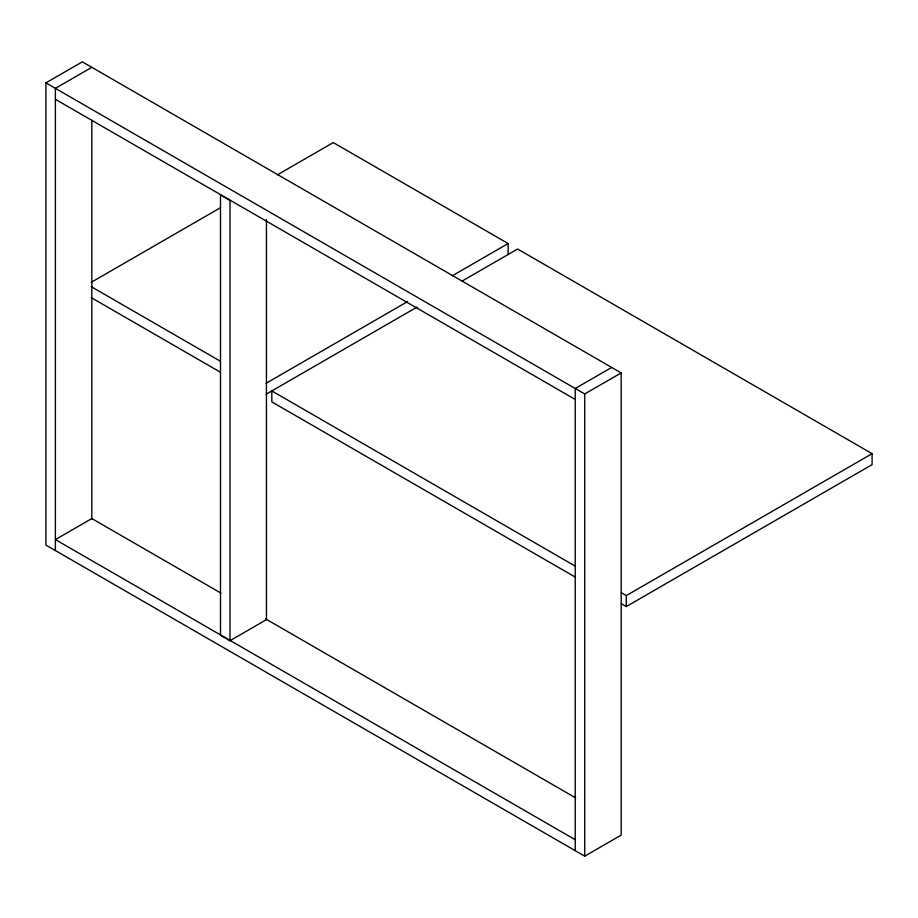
<?xml version="1.0" encoding="UTF-8"?>
<svg xmlns="http://www.w3.org/2000/svg" width="918" height="918" viewBox="0 0 918 918"><rect width="100%" height="100%" fill="white"/><g stroke="black" fill="none" stroke-linecap="round" stroke-linejoin="round"><path stroke-width="1.38" d="M45.9 82.872L82.333 61.839L621.165 372.926L621.165 835.128L584.732 856.161L45.9 545.074L45.9 82.872L584.732 393.96L621.165 372.926M91.823 67.324L55.39 88.358L55.39 550.548M91.192 282.342L220.297 207.801M277.408 174.833L333.268 142.577L508.136 243.534L508.136 254.493M266.048 383.299L407.581 301.586M452.276 275.79L508.136 243.534M266.048 394.258L417.07 307.071M461.765 281.264L517.626 249.019L872.1 453.664L872.1 464.634L626.294 606.546L621.337 603.688M611.663 367.452L575.23 388.486L575.23 850.676M229.993 640.695L229.993 200.422L220.504 194.937L220.504 635.21L229.993 640.695L266.438 619.661L266.438 219.54M621.337 592.718L626.294 595.587L872.1 453.664M55.39 99.316L575.23 399.445M91.192 286.646L220.159 361.107M575.471 566.245L271.82 390.93L271.82 401.889L575.471 577.204M91.192 297.604L220.159 372.065M220.859 593.051L91.823 518.555L55.39 539.589L575.23 839.718M265.52 618.835L575.689 797.903M626.294 595.587L626.294 606.546M584.732 393.96L584.732 856.161M91.823 120.269L91.823 519.496"/></g></svg>
